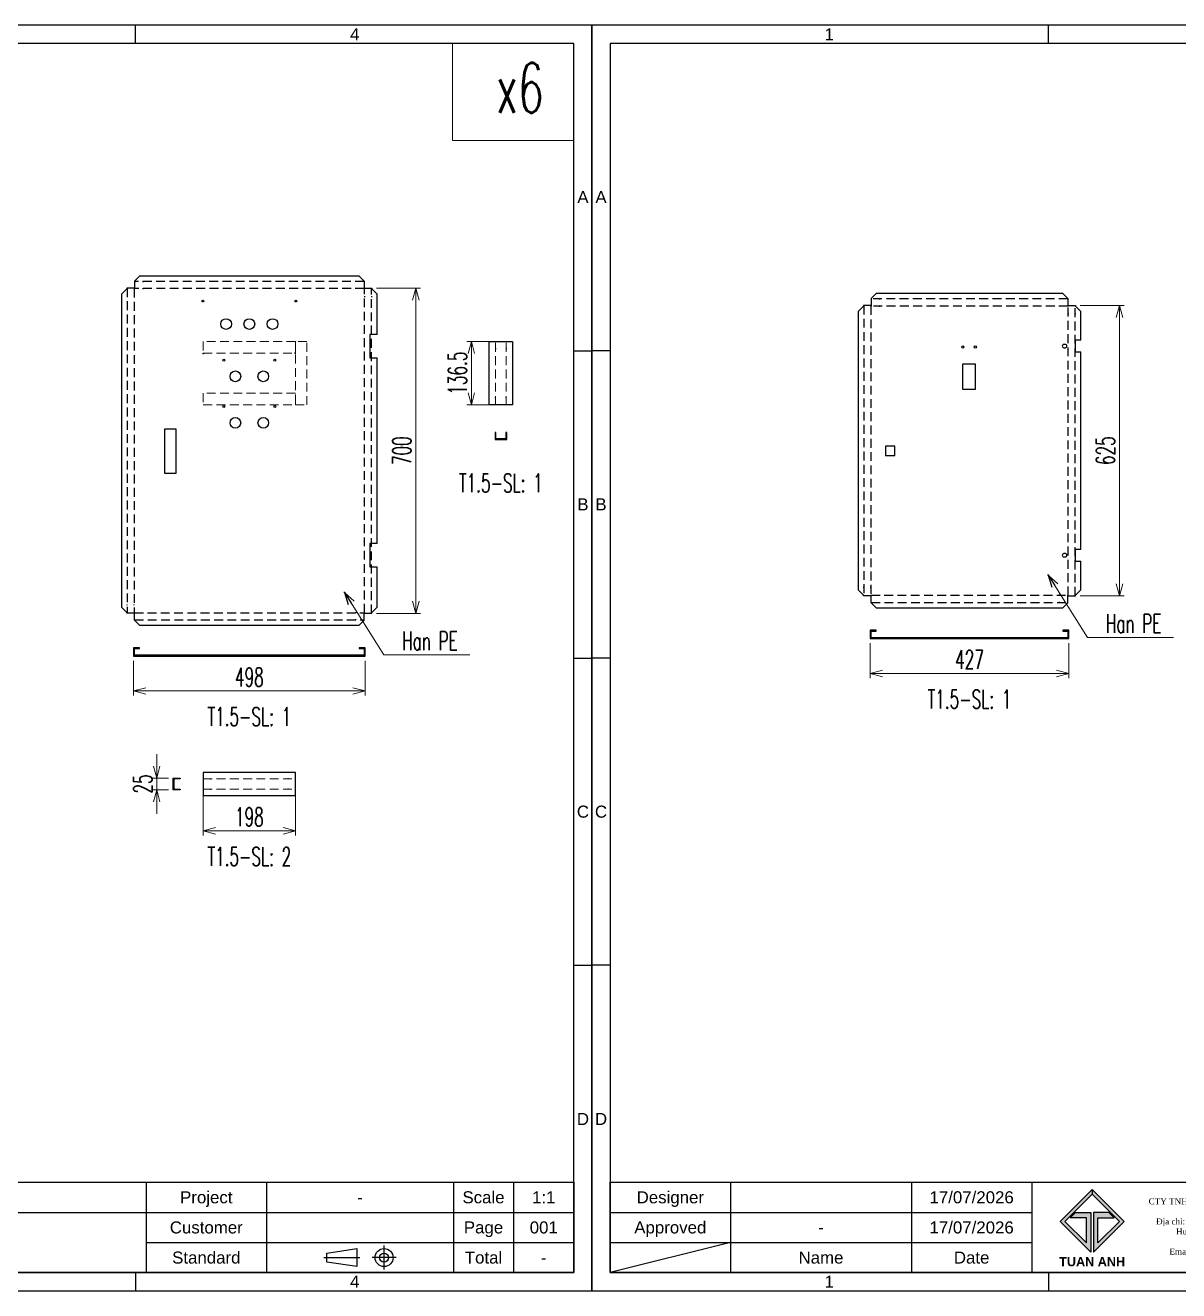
# Model space of a CAD drawing. Header units: millimetres. Extents: x -208796 to -83323, y 30910 to 103951.
# Drawn here: x -95392 to -92911, y 34570 to 37293 of the extents above; entities that cross this region are included whole.
import ezdxf
from ezdxf.enums import TextEntityAlignment as Align

# ---------------------------------------------------------------- set-up
doc = ezdxf.new("R2010")
doc.units = ezdxf.units.MM
doc.header["$LTSCALE"] = 3
doc.linetypes.add('HIDDEN', pattern=[9.525, 6.35, -3.175])
doc.layers.add('@.DM. NÉT ĐỨT', color=8, linetype='HIDDEN', lineweight=9)
doc.layers.add('Dam', color=30, linetype='Continuous', lineweight=5)
for name, color, linetype in [('@.HIDDEN', 8, 'HIDDEN'), ('@.TEXT', 7, 'Continuous'), ('@.VISIBLE', 7, 'Continuous'), ('dim', 7, 'Continuous')]:
    doc.layers.add(name, color=color, linetype=linetype)
doc.styles.add('Ann_w01', font='romans.shx', dxfattribs={"width": 0.6, "bigfont": 'chineset.shx'})
doc.styles.add('Arial', font='arial.ttf')
doc.dimstyles.new('Dim 01_SC20', dxfattribs={"dimscale": 20, "dimtxt": 2, "dimasz": 1.3, "dimexe": 0.5, "dimexo": 0.5, "dimgap": 0.5, "dimtad": 1, "dimdec": 1, "dimzin": 12, "dimdsep": 46, "dimtxsty": 'Ann_w01', "dimblk": 'OPEN30', "dimcen": 1.5, "dimclrd": 6, "dimclre": 6, "dimclrt": 3, "dimadec": 1, "dimazin": 3, "dimtm": 1e-09, "dimtfac": 1, "dimtdec": 1, "dimtix": 1, "dimtmove": 0, "dimatfit": 3, "dimldrblk": 'OPEN30', "dimfxl": 0, "dimtolj": 1, "dimlwd": 20, "dimlwe": 20, "dimarcsym": 0})

# ---------------------------------------------------------------- blocks, each defined once
blk = doc.blocks.new('_Open30')
at = {"color": 0, "linetype": 'ByBlock', "lineweight": -2}
for p, q in [((-1, 0.27), (0, 0)), ((0, 0), (-1, -0.27)), ((0, 0), (-1, 0))]:
    blk.add_line(p, q, dxfattribs=at)
blk = doc.blocks.new('*D343')
at = {"layer": 'Defpoints', "color": 0}
for p in [(-95159.4, 35935.9), (-94661.4, 35935.9), (-94661.4, 35860.7)]:
    blk.add_point(p, dxfattribs=at)
at = {"layer": 'dim', "color": 6, "lineweight": 20}
for p, q in [((-95159.4, 35925.9), (-95159.4, 35850.7)), ((-94661.4, 35925.9), (-94661.4, 35850.7)), ((-95133.4, 35860.7), (-94687.4, 35860.7))]:
    blk.add_line(p, q, dxfattribs=at)
at = {"layer": 'dim', "color": 6, "lineweight": 20, "xscale": 26, "yscale": 26, "zscale": 26, "rotation": 180}
blk.add_blockref('_Open30', (-95159.4, 35860.7), dxfattribs=at)
at = {"layer": 'dim', "color": 6, "lineweight": 20, "xscale": 26, "yscale": 26, "zscale": 26}
blk.add_blockref('_Open30', (-94661.4, 35860.7), dxfattribs=at)
at = {"layer": 'dim', "color": 3, "insert": (-94910.4, 35890.7), "char_height": 40, "attachment_point": 5, "style": 'Ann_w01'}
blk.add_mtext('\\A1;498', dxfattribs=at)
blk = doc.blocks.new('*D344')
at = {"layer": 'Defpoints', "color": 0}
for p in [(-94647.1, 36727.8), (-94552.1, 36727.8), (-94647.1, 36027.8)]:
    blk.add_point(p, dxfattribs=at)
at = {"layer": 'dim', "color": 6, "lineweight": 20}
for p, q in [((-94637.1, 36727.8), (-94542.1, 36727.8)), ((-94552.1, 36053.8), (-94552.1, 36701.8)), ((-94637.1, 36027.8), (-94542.1, 36027.8))]:
    blk.add_line(p, q, dxfattribs=at)
at = {"layer": 'dim', "color": 6, "lineweight": 20, "xscale": 26, "yscale": 26, "zscale": 26}
for p, rotation in [((-94552.1, 36727.8), 90), ((-94552.1, 36027.8), 270)]:
    blk.add_blockref('_Open30', p, dxfattribs=dict(at, rotation=rotation))
at = {"layer": 'dim', "color": 3, "insert": (-94582.1, 36377.8), "char_height": 40, "attachment_point": 5, "rotation": 90, "style": 'Ann_w01'}
blk.add_mtext('\\A1;700', dxfattribs=at)
blk = doc.blocks.new('*D349')
at = {"layer": 'Defpoints', "color": 0}
for p in [(-93574.3, 35973.4), (-93147.3, 35973.4), (-93147.3, 35898.2)]:
    blk.add_point(p, dxfattribs=at)
at = {"layer": 'dim', "color": 6, "lineweight": 20}
for p, q in [((-93574.3, 35963.4), (-93574.3, 35888.2)), ((-93147.3, 35963.4), (-93147.3, 35888.2)), ((-93548.3, 35898.2), (-93173.3, 35898.2))]:
    blk.add_line(p, q, dxfattribs=at)
at = {"layer": 'dim', "color": 6, "lineweight": 20, "xscale": 26, "yscale": 26, "zscale": 26, "rotation": 180}
blk.add_blockref('_Open30', (-93574.3, 35898.2), dxfattribs=at)
at = {"layer": 'dim', "color": 6, "lineweight": 20, "xscale": 26, "yscale": 26, "zscale": 26}
blk.add_blockref('_Open30', (-93147.3, 35898.2), dxfattribs=at)
at = {"layer": 'dim', "color": 3, "insert": (-93360.8, 35928.2), "char_height": 40, "attachment_point": 5, "style": 'Ann_w01'}
blk.add_mtext('\\A1;427', dxfattribs=at)
blk = doc.blocks.new('*D350')
at = {"layer": 'Defpoints', "color": 0}
for p in [(-93133, 36690.3), (-93038, 36690.3), (-93133, 36065.3)]:
    blk.add_point(p, dxfattribs=at)
at = {"layer": 'dim', "color": 6, "lineweight": 20}
for p, q in [((-93123, 36690.3), (-93028, 36690.3)), ((-93038, 36091.3), (-93038, 36664.3)), ((-93123, 36065.3), (-93028, 36065.3))]:
    blk.add_line(p, q, dxfattribs=at)
at = {"layer": 'dim', "color": 6, "lineweight": 20, "xscale": 26, "yscale": 26, "zscale": 26}
for p, rotation in [((-93038, 36690.3), 90), ((-93038, 36065.3), 270)]:
    blk.add_blockref('_Open30', p, dxfattribs=dict(at, rotation=rotation))
at = {"layer": 'dim', "color": 3, "insert": (-93068, 36377.8), "char_height": 40, "attachment_point": 5, "rotation": 90, "style": 'Ann_w01'}
blk.add_mtext('\\A1;625', dxfattribs=at)
blk = doc.blocks.new('*D353')
at = {"layer": 'Defpoints', "color": 0}
for p in [(-95009.4, 35648), (-94811.4, 35648), (-94811.4, 35559.7)]:
    blk.add_point(p, dxfattribs=at)
at = {"layer": 'dim', "color": 6, "lineweight": 20}
for p, q in [((-95009.4, 35638), (-95009.4, 35549.7)), ((-94811.4, 35638), (-94811.4, 35549.7)), ((-94983.4, 35559.7), (-94837.4, 35559.7))]:
    blk.add_line(p, q, dxfattribs=at)
at = {"layer": 'dim', "color": 6, "lineweight": 20, "xscale": 26, "yscale": 26, "zscale": 26, "rotation": 180}
blk.add_blockref('_Open30', (-95009.4, 35559.7), dxfattribs=at)
at = {"layer": 'dim', "color": 6, "lineweight": 20, "xscale": 26, "yscale": 26, "zscale": 26}
blk.add_blockref('_Open30', (-94811.4, 35559.7), dxfattribs=at)
at = {"layer": 'dim', "color": 3, "insert": (-94910.4, 35589.7), "char_height": 40, "attachment_point": 5, "style": 'Ann_w01'}
blk.add_mtext('\\A1;198', dxfattribs=at)
blk = doc.blocks.new('*D354')
at = {"layer": 'Defpoints', "color": 0}
for p in [(-95074.5, 35673), (-95109.7, 35648), (-95074.5, 35648)]:
    blk.add_point(p, dxfattribs=at)
at = {"layer": 'dim', "color": 6, "lineweight": 20}
for p, q in [((-95109.7, 35699), (-95109.7, 35725)), ((-95084.5, 35673), (-95119.7, 35673)), ((-95109.7, 35673), (-95109.7, 35648)), ((-95084.5, 35648), (-95119.7, 35648)), ((-95109.7, 35622), (-95109.7, 35596))]:
    blk.add_line(p, q, dxfattribs=at)
at = {"layer": 'dim', "color": 6, "lineweight": 20, "xscale": 26, "yscale": 26, "zscale": 26}
for p, rotation in [((-95109.7, 35673), 270), ((-95109.7, 35648), 90)]:
    blk.add_blockref('_Open30', p, dxfattribs=dict(at, rotation=rotation))
at = {"layer": 'dim', "color": 3, "insert": (-95139.7, 35660.5), "char_height": 40, "attachment_point": 5, "rotation": 90, "style": 'Ann_w01'}
blk.add_mtext('\\A1;25', dxfattribs=at)
blk = doc.blocks.new('*D358')
at = {"layer": 'Defpoints', "color": 0}
for p in [(-94432.6, 36612.8), (-94381.7, 36612.8), (-94381.7, 36476.3)]:
    blk.add_point(p, dxfattribs=at)
at = {"layer": 'dim', "color": 6, "lineweight": 20}
for p, q in [((-94391.7, 36612.8), (-94442.6, 36612.8)), ((-94432.6, 36502.3), (-94432.6, 36586.8)), ((-94391.7, 36476.3), (-94442.6, 36476.3))]:
    blk.add_line(p, q, dxfattribs=at)
at = {"layer": 'dim', "color": 6, "lineweight": 20, "xscale": 26, "yscale": 26, "zscale": 26}
for p, rotation in [((-94432.6, 36612.8), 90), ((-94432.6, 36476.3), 270)]:
    blk.add_blockref('_Open30', p, dxfattribs=dict(at, rotation=rotation))
at = {"layer": 'dim', "color": 3, "insert": (-94462.6, 36544.6), "char_height": 40, "attachment_point": 5, "rotation": 90, "style": 'Ann_w01'}
blk.add_mtext('\\A1;136.5', dxfattribs=at)
blk = doc.blocks.new('Standard ISO')
at = {"color": 6}
for p, q in [((-6, 0), (0, 0)), ((6, 0), (2, 0)), ((4, -2), (4, 2))]:
    blk.add_line(p, q, dxfattribs=at)
blk.add_lwpolyline([(-0.5, 1.5), (-0.5, -1.5), (-5.5, -0.75), (-5.5, 0.75), (-0.5, 1.5)])
for radius in [1.5, 0.75]:
    blk.add_circle((4, 0), radius)
blk = doc.blocks.new('A$C4dbb82d6')
at = {"layer": '@.VISIBLE'}
h = blk.add_hatch(color=30, dxfattribs=at)
h.dxf.hatch_style = 1
h.paths.add_polyline_path([(0.21, 4.97), (3.62, 1.56), (3.62, 5.97), (1.92, 5.97), (1.3, 5.35), (3.12, 5.35), (3.12, 2.59), (0.74, 4.97), (3.75, 7.98), (3.75, 8.51)])
h = blk.add_hatch(color=150, dxfattribs=at)
h.dxf.hatch_style = 1
h.paths.add_polyline_path([(6.76, 4.97), (4.37, 2.59), (4.37, 5.35), (6.2, 5.35), (5.58, 5.97), (3.88, 5.97), (3.88, 1.56), (7.29, 4.97), (3.75, 8.51), (3.75, 7.98)])
at = {"layer": '@.VISIBLE', "color": 30}
blk.add_lwpolyline([(3.62, 5.97), (3.62, 1.56), (0.21, 4.97), (3.75, 8.51), (3.75, 7.98), (0.74, 4.97), (3.12, 2.59), (3.12, 5.35), (1.3, 5.35), (1.92, 5.97)], close=True, dxfattribs=at)
at = {"layer": '@.VISIBLE', "color": 150}
blk.add_lwpolyline([(3.88, 5.97), (3.88, 1.56), (7.29, 4.97), (3.75, 8.51), (3.75, 7.98), (6.76, 4.97), (4.37, 2.59), (4.37, 5.35), (6.2, 5.35), (5.58, 5.97)], close=True, dxfattribs=at)
at = {"layer": '@.VISIBLE', "color": 30, "insert": (3.75, 0.51), "char_height": 1, "attachment_point": 5, "style": 'Ann_w01'}
blk.add_mtext_dynamic_manual_height_columns('{\\fArial|b1|i0|c0|p34;\\W1;TUAN ANH}', width=7.5, gutter_width=49.6, heights=[0], dxfattribs=at)
blk = doc.blocks.new('KHUNG BAN VE (Made by Tung)')
at = {"layer": '@.VISIBLE', "color": 8}
for p, q in [((75.75, 207), (75.75, 210)), ((148.5, 207), (148.5, 210)), ((221.25, 207), (221.25, 210)), ((3, 156), (0, 156)), ((294, 156), (297, 156)), ((3, 105), (0, 105)), ((294, 105), (297, 105)), ((3, 54), (0, 54)), ((294, 54), (297, 54)), ((23, 18), (23, 3)), ((53, 18), (53, 3)), ((73, 18), (73, 3)), ((123, 18), (123, 3)), ((223, 18), (223, 3)), ((243, 18), (243, 3)), ((274, 18), (274, 3)), ((284, 18), (284, 3)), ((3, 13), (73, 13)), ((123, 13), (294, 13)), ((3, 8), (73, 8)), ((23, 8), (3, 3)), ((223, 8), (294, 8)), ((75.75, 3), (75.75, 0)), ((148.5, 3), (148.5, 0)), ((221.25, 3), (221.25, 0))]:
    blk.add_line(p, q, dxfattribs=at)
for points in [[(0, 0), (297, 0), (297, 210), (0, 210)], [(3, 3), (294, 3), (294, 207), (3, 207)], [(3, 18), (294, 18), (294, 3), (3, 3)]]:
    blk.add_lwpolyline(points, close=True, dxfattribs=at)
at = {"xscale": 1.5, "yscale": 1.5, "zscale": 1.5}
blk.add_blockref('A$C4dbb82d6', (77.375, 4.041), dxfattribs=at)
blk.add_blockref('Standard ISO', (258.5, 5.5))
at = {"layer": '@.TEXT', "color": 1, "style": 'Arial'}
for s, p in [('1', (39.375, 208.5)), ('2', (112.125, 208.5)), ('3', (184.875, 208.5)), ('4', (257.625, 208.5)), ('A', (1.5, 181.5)), ('A', (295.5, 181.5)), ('B', (1.5, 130.5)), ('B', (295.5, 130.5)), ('C', (1.5, 79.5)), ('C', (295.5, 79.5)), ('D', (1.5, 28.5)), ('D', (295.5, 28.5)), ('17/07/2026', (63, 15.5)), ('17/07/2026', (63, 10.5)), ('1', (39.375, 1.5)), ('2', (112.125, 1.5)), ('3', (184.875, 1.5)), ('4', (257.625, 1.5))]:
    blk.add_text(s, height=2, dxfattribs=at).set_placement(p, align=Align.MIDDLE_CENTER)
at = {"layer": '@.TEXT', "color": 2, "style": 'Arial'}
for s, p in [('Designer', (13, 15.5)), ('DRAWING NAME', (173, 15.5)), ('Project', (233, 15.5)), ('Scale', (279, 15.5)), ('Approved', (13, 10.5)), ('Customer', (233, 10.5)), ('Page', (279, 10.5)), ('Name', (38, 5.5)), ('Date', (63, 5.5)), ('Standard', (233, 5.5)), ('Total', (279, 5.5))]:
    blk.add_text(s, height=2, dxfattribs=at).set_placement(p, align=Align.MIDDLE_CENTER)
at = {"layer": '@.TEXT', "color": 1, "style": 'Arial'}
for tag, height, p in [('DESIGNER_NAME', 2, (38, 15.5)), ('PROJECT_CODE', 2, (258.5, 15.5)), ('SCALE', 2, (289, 15.5)), ('APPROVED_NAME', 2, (38, 10.5)), ('CUSTOMER_NAME', 2, (258.5, 10.5)), ('PAGE', 2, (289, 10.5)), ('DRAWING_NAME', 4, (173, 8)), ('TOTAL', 2, (289, 5.5))]:
    blk.add_attdef(tag, text='', height=height, dxfattribs=at).set_placement(p, align=Align.MIDDLE_CENTER)
at = {"layer": '@.VISIBLE', "color": 30, "insert": (106, 10.5), "char_height": 1, "attachment_point": 5, "style": 'Ann_w01'}
blk.add_mtext_dynamic_manual_height_columns('{\\fTimes New Roman|b0|i0|c0|p18;\\W1;CTY TNHH SẢN XUẤT & THƯƠNG MẠI CƠ ĐIỆN TUẤN ANH\\PĐịa chỉ: Bến phà Vạn Phúc, Xã Ninh Sở, Huyện Thanh Trì, TP. Hà Nội\\PMST: 01081588698\\PEmail: ctytuananh68@gmail.com}', width=28.70976, gutter_width=99.197, heights=[0], dxfattribs=at)

msp = doc.modelspace()

# ---------------------------------------------------------------- linework, layer by layer
at = {"color": 1}
for p, q in [((-94380.37, 36598.4), (-94380.37, 36596.4)), ((-94357.97, 36598.4), (-94357.97, 36596.4)), ((-94380.37, 36490.74), (-94380.37, 36492.74)), ((-94357.97, 36490.74), (-94357.97, 36492.74)), ((-94994.98, 35671.72), (-94992.98, 35671.72)), ((-94994.98, 35649.32), (-94992.98, 35649.32)), ((-94825.82, 35671.72), (-94827.82, 35671.72)), ((-94825.82, 35649.32), (-94827.82, 35649.32))]:
    msp.add_line(p, q, dxfattribs=at)
for points in [[(-94394.07, 36476.32), (-94394.07, 36612.82), (-94344.27, 36612.82), (-94344.27, 36476.32)], [(-94381.67, 36417.08), (-94381.67, 36402.08), (-94356.67, 36402.08), (-94356.67, 36417.08), (-94358.17, 36417.08), (-94358.17, 36403.58), (-94380.17, 36403.58), (-94380.17, 36417.08)], [(-95059.48, 35648.02), (-95074.48, 35648.02), (-95074.48, 35673.02), (-95059.48, 35673.02), (-95059.48, 35671.52), (-95072.98, 35671.52), (-95072.98, 35649.52), (-95059.48, 35649.52)], [(-95009.4, 35635.62), (-94811.4, 35635.62), (-94811.4, 35685.42), (-95009.4, 35685.42)]]:
    msp.add_lwpolyline(points, close=True)
for points in [[(-95009.4, 36585.82), (-95009.4, 36587.82), (-95007.4, 36587.82)], [(-94811.4, 36585.82), (-94811.4, 36587.82), (-94813.4, 36587.82)]]:
    msp.add_lwpolyline(points)
for centre in [(-94960.4, 36650.32), (-94910.4, 36650.32), (-94860.4, 36650.32), (-94940.4, 36537.82), (-94880.4, 36537.82), (-94940.41, 36437.82), (-94880.41, 36437.82)]:
    msp.add_circle(centre, 11.5)
at = {"layer": '@.DM. NÉT ĐỨT', "linetype": 'HIDDEN'}
for p, q in [((-94380.37, 36476.32), (-94380.37, 36612.82)), ((-94357.97, 36476.32), (-94357.97, 36612.82)), ((-95009.4, 35671.72), (-94811.4, 35671.72)), ((-95009.4, 35649.32), (-94811.4, 35649.32))]:
    msp.add_line(p, q, dxfattribs=at)
at = {"layer": '@.DM. NÉT ĐỨT'}
for points in [[(-95009.4, 36587.82), (-94811.4, 36587.82), (-94811.4, 36612.82), (-95009.4, 36612.82)], [(-94811.4, 36612.82), (-94811.4, 36476.32), (-94786.4, 36476.32), (-94786.4, 36612.82)], [(-95009.4, 36476.32), (-94811.4, 36476.32), (-94811.4, 36501.32), (-95009.4, 36501.32)]]:
    msp.add_lwpolyline(points, close=True, dxfattribs=at)
at = {"layer": '@.HIDDEN'}
for points in [[(-94663.3, 36741.92), (-95157.5, 36741.92)], [(-95173.5, 36727.82), (-95173.5, 36027.82)], [(-94647.3, 36027.82), (-94647.3, 36727.82)], [(-93588.37, 36690.32), (-93588.37, 36065.32)], [(-93149.17, 36704.42), (-93572.37, 36704.42)], [(-93133.17, 36065.32), (-93133.17, 36690.32)], [(-93572.37, 36051.22), (-93149.17, 36051.22)], [(-95157.5, 36013.72), (-94663.3, 36013.72)]]:
    msp.add_lwpolyline(points, dxfattribs=at)
for points in [[(-95158.1, 36029.12), (-94662.7, 36029.12), (-94662.7, 36726.52), (-95158.1, 36726.52)], [(-93572.97, 36066.62), (-93148.57, 36066.62), (-93148.57, 36689.02), (-93572.97, 36689.02)]]:
    msp.add_lwpolyline(points, close=True, dxfattribs=at)
at = {"layer": '@.VISIBLE'}
for p, q in [((-95139.97, 36741.92), (-95137.97, 36741.92)), ((-94680.83, 36741.92), (-94682.83, 36741.92)), ((-95173.5, 36710.53), (-95173.5, 36708.53)), ((-95158.1, 36710.53), (-95158.1, 36708.53)), ((-95157.5, 36727.82), (-95157.5, 36726.52)), ((-95139.97, 36726.52), (-95137.97, 36726.52)), ((-94680.83, 36726.52), (-94682.83, 36726.52)), ((-94663.3, 36727.82), (-94663.3, 36726.52)), ((-94662.7, 36710.53), (-94662.7, 36708.53)), ((-94647.3, 36710.53), (-94647.3, 36708.53)), ((-93572.37, 36690.32), (-93572.37, 36689.02)), ((-93554.84, 36704.42), (-93552.84, 36704.42)), ((-93554.84, 36689.02), (-93552.84, 36689.02)), ((-93166.7, 36704.42), (-93168.7, 36704.42)), ((-93166.7, 36689.02), (-93168.7, 36689.02)), ((-93149.17, 36690.32), (-93149.17, 36689.02)), ((-93588.37, 36673.03), (-93588.37, 36671.03)), ((-93572.97, 36673.03), (-93572.97, 36671.03)), ((-93148.57, 36673.03), (-93148.57, 36671.03)), ((-93133.17, 36673.03), (-93133.17, 36671.03)), ((-93192.27, 36110.32), (-93190.27, 36110.32)), ((-93191.27, 36109.32), (-93191.27, 36111.32)), ((-93588.37, 36082.62), (-93588.37, 36084.62)), ((-93572.97, 36082.62), (-93572.97, 36084.62)), ((-93148.57, 36082.62), (-93148.57, 36084.62)), ((-93133.17, 36082.62), (-93133.17, 36084.62)), ((-94706.4, 36072.82), (-94704.4, 36072.82)), ((-94705.4, 36071.82), (-94705.4, 36073.82)), ((-93572.37, 36065.32), (-93572.37, 36066.62)), ((-93554.84, 36066.62), (-93552.84, 36066.62)), ((-93166.7, 36066.62), (-93168.7, 36066.62)), ((-93149.17, 36065.32), (-93149.17, 36066.62)), ((-95173.5, 36045.12), (-95173.5, 36047.12)), ((-95158.1, 36045.12), (-95158.1, 36047.12)), ((-95157.5, 36027.82), (-95157.5, 36029.12)), ((-95139.97, 36029.12), (-95137.97, 36029.12)), ((-94680.83, 36029.12), (-94682.83, 36029.12)), ((-94663.3, 36027.82), (-94663.3, 36029.12)), ((-94662.7, 36045.12), (-94662.7, 36047.12)), ((-94647.3, 36045.12), (-94647.3, 36047.12)), ((-93554.84, 36051.22), (-93552.84, 36051.22)), ((-93166.7, 36051.22), (-93168.7, 36051.22)), ((-95139.97, 36013.72), (-95137.97, 36013.72)), ((-94680.83, 36013.72), (-94682.83, 36013.72))]:
    msp.add_line(p, q, dxfattribs=at)
for points in [[(-95146.4, 36753.62), (-95157.5, 36742.52), (-95157.5, 36727.82), (-95173.7, 36727.82), (-95173.7, 36726.32), (-95185.2, 36714.82)], [(-94674.4, 36753.62), (-95146.4, 36753.62)], [(-94674.4, 36753.62), (-94663.3, 36742.52), (-94663.3, 36727.82), (-94647.1, 36727.82), (-94647.1, 36726.32), (-94635.6, 36714.82)], [(-95185.2, 36714.82), (-95185.2, 36040.82)], [(-94635.6, 36627.82), (-94635.6, 36714.82)], [(-93561.27, 36716.12), (-93572.37, 36705.02), (-93572.37, 36690.32), (-93588.57, 36690.32), (-93588.57, 36688.82), (-93600.07, 36677.32)], [(-93160.27, 36716.12), (-93561.27, 36716.12)], [(-93160.27, 36716.12), (-93149.17, 36705.02), (-93149.17, 36690.32), (-93132.97, 36690.32), (-93132.97, 36688.82), (-93121.47, 36677.32)], [(-93600.07, 36677.32), (-93600.07, 36078.32)], [(-93121.47, 36615.32), (-93121.47, 36677.32)], [(-94635.6, 36627.82), (-94651.3, 36627.82), (-94651.3, 36577.82), (-94635.6, 36577.82)], [(-93121.47, 36615.32), (-93133.17, 36615.32), (-93133.17, 36590.32), (-93121.47, 36590.32)], [(-94635.6, 36177.82), (-94635.6, 36577.82)], [(-93121.47, 36165.32), (-93121.47, 36590.32)], [(-94635.6, 36177.82), (-94651.3, 36177.82), (-94651.3, 36127.82), (-94635.6, 36127.82)], [(-93121.47, 36165.32), (-93133.17, 36165.32), (-93133.17, 36140.32), (-93121.47, 36140.32)], [(-93121.47, 36078.32), (-93121.47, 36140.32)], [(-94635.6, 36040.82), (-94635.6, 36127.82)], [(-93561.27, 36039.52), (-93572.37, 36050.62), (-93572.37, 36065.32), (-93588.57, 36065.32), (-93588.57, 36066.82), (-93600.07, 36078.32)], [(-93160.27, 36039.52), (-93149.17, 36050.62), (-93149.17, 36065.32), (-93132.97, 36065.32), (-93132.97, 36066.82), (-93121.47, 36078.32)], [(-95146.4, 36002.02), (-95157.5, 36013.12), (-95157.5, 36027.82), (-95173.7, 36027.82), (-95173.7, 36029.32), (-95185.2, 36040.82)], [(-94674.4, 36002.02), (-94663.3, 36013.12), (-94663.3, 36027.82), (-94647.1, 36027.82), (-94647.1, 36029.32), (-94635.6, 36040.82)], [(-93561.27, 36039.52), (-93160.27, 36039.52)], [(-95146.4, 36002.02), (-94674.4, 36002.02)]]:
    msp.add_lwpolyline(points, dxfattribs=at)
for points in [[(-93161.07, 36602.82), (-93161.07, 36602.82, 0.4142136), (-93157.57, 36599.32), (-93154.57, 36599.32, 0.4142136), (-93151.07, 36602.82), (-93151.07, 36602.82, 0.4142136), (-93154.57, 36606.32), (-93157.57, 36606.32, 0.4142136)], [(-93161.07, 36152.82), (-93161.07, 36152.82, 0.4142136), (-93157.57, 36149.32), (-93154.57, 36149.32, 0.4142136), (-93151.07, 36152.82), (-93151.07, 36152.82, 0.4142136), (-93154.57, 36156.32), (-93157.57, 36156.32, 0.4142136)]]:
    msp.add_lwpolyline(points, format="xyb", close=True, dxfattribs=at)
for points in [[(-93375.27, 36564.82), (-93348.27, 36564.82), (-93348.27, 36509.82), (-93375.27, 36509.82)], [(-95092.4, 36424.79), (-95068.4, 36424.79), (-95068.4, 36328.79), (-95092.4, 36328.79)], [(-93541.77, 36367.82), (-93521.77, 36367.82), (-93521.77, 36387.82), (-93541.77, 36387.82)]]:
    msp.add_lwpolyline(points, close=True, dxfattribs=at)
at = {"layer": '@.VISIBLE', "color": 4}
for points in [[(-93160.25, 35991.35), (-93160.27, 35989.35), (-93149.27, 35989.35), (-93149.27, 35975.35), (-93572.27, 35975.35), (-93572.27, 35989.35), (-93561.27, 35989.35), (-93561.27, 35991.35), (-93574.27, 35991.35), (-93574.27, 35973.35), (-93147.27, 35973.35), (-93147.27, 35991.35), (-93160.27, 35991.35)], [(-94674.38, 35953.85), (-94674.4, 35951.85), (-94663.4, 35951.85), (-94663.4, 35937.85), (-95157.4, 35937.85), (-95157.4, 35951.85), (-95146.4, 35951.85), (-95146.4, 35953.85), (-95159.4, 35953.85), (-95159.4, 35935.85), (-94661.4, 35935.85), (-94661.4, 35953.85), (-94674.4, 35953.85)]]:
    msp.add_lwpolyline(points, dxfattribs=at)
at = {"layer": '@.VISIBLE'}
for centre, radius in [((-95010.4, 36699.82), 2), ((-94810.4, 36699.82), 2), ((-93375.07, 36600.82), 2.4), ((-93348.47, 36600.82), 2.4), ((-94965.4, 36572.82), 2), ((-94855.4, 36572.82), 2), ((-94965.4, 36472.82), 2), ((-94855.4, 36472.82), 2)]:
    msp.add_circle(centre, radius, dxfattribs=at)
at = {"layer": 'Dam'}
msp.add_lwpolyline([(-94473.25, 37254.34), (-94212.02, 37254.34), (-94212.02, 37045.47), (-94473.25, 37045.47)], close=True, dxfattribs=at)

# ---------------------------------------------------------------- block references
at = {"layer": '@.VISIBLE'}
ref = msp.add_blockref('KHUNG BAN VE (Made by Tung)', (-98024.38, 34570.13), dxfattribs=dict(at, xscale=12.96720972968722, yscale=12.96720972968722, zscale=12.96720972968722))
ref.add_attrib('APPROVED_NAME', '-', dxfattribs={"layer": '@.TEXT', "color": 1, "height": 25.93, "style": 'Arial'}).set_placement((-97531.63, 34706.29), align=Align.MIDDLE_CENTER)
ref.add_attrib('TOTAL', '-', dxfattribs={"layer": '@.TEXT', "color": 1, "height": 25.93, "style": 'Arial'}).set_placement((-94276.86, 34641.45), align=Align.MIDDLE_CENTER)
ref.add_attrib('PAGE', '001', dxfattribs={"layer": '@.TEXT', "color": 1, "height": 25.934, "style": 'Arial'}).set_placement((-94276.86, 34706.29), align=Align.MIDDLE_CENTER)
ref.add_attrib('SCALE', '1:1', dxfattribs={"layer": '@.TEXT', "color": 1, "height": 25.934, "style": 'Arial'}).set_placement((-94276.86, 34771.12), align=Align.MIDDLE_CENTER)
ref.add_attrib('PROJECT_CODE', '-', dxfattribs={"layer": '@.TEXT', "color": 1, "height": 25.93, "style": 'Arial'}).set_placement((-94672.36, 34771.12), align=Align.MIDDLE_CENTER)
ref.add_attrib('DRAWING_NAME', 'TỦ ĐIỆN', dxfattribs={"layer": '@.TEXT', "color": 1, "height": 51.869, "style": 'Arial'}).set_placement((-95781.06, 34673.87), align=Align.MIDDLE_CENTER)
ref = msp.add_blockref('KHUNG BAN VE (Made by Tung)', (-94173.12, 34570.13), dxfattribs=dict(at, xscale=12.96720972968722, yscale=12.96720972968722, zscale=12.96720972968722))
ref.add_attrib('APPROVED_NAME', '-', dxfattribs={"layer": '@.TEXT', "color": 1, "height": 25.93, "style": 'Arial'}).set_placement((-93680.37, 34706.29), align=Align.MIDDLE_CENTER)
ref.add_attrib('TOTAL', '-', dxfattribs={"layer": '@.TEXT', "color": 1, "height": 25.93, "style": 'Arial'}).set_placement((-90425.6, 34641.45), align=Align.MIDDLE_CENTER)
ref.add_attrib('PAGE', '001', dxfattribs={"layer": '@.TEXT', "color": 1, "height": 25.934, "style": 'Arial'}).set_placement((-90425.6, 34706.29), align=Align.MIDDLE_CENTER)
ref.add_attrib('SCALE', '1:1', dxfattribs={"layer": '@.TEXT', "color": 1, "height": 25.934, "style": 'Arial'}).set_placement((-90425.6, 34771.12), align=Align.MIDDLE_CENTER)
ref.add_attrib('PROJECT_CODE', '-', dxfattribs={"layer": '@.TEXT', "color": 1, "height": 25.93, "style": 'Arial'}).set_placement((-90821.1, 34771.12), align=Align.MIDDLE_CENTER)
ref.add_attrib('DRAWING_NAME', 'TỦ ĐIỆN', dxfattribs={"layer": '@.TEXT', "color": 1, "height": 51.869, "style": 'Arial'}).set_placement((-91929.8, 34673.87), align=Align.MIDDLE_CENTER)

# ---------------------------------------------------------------- texts
at = {"layer": '@.VISIBLE', "color": 1, "style": 'Ann_w01', "width": 0.6}
msp.add_text('x6', height=107.574, dxfattribs=at).set_placement((-94328.17, 37158.43), align=Align.MIDDLE_CENTER)
at = {"layer": '@.VISIBLE', "color": 2, "style": 'Ann_w01', "width": 0.6}
for s, p in [('T1.5-SL: 1', (-94369.17, 36308.28)), ('T1.5-SL: 1', (-93360.77, 35842.93)), ('T1.5-SL: 1', (-94910.4, 35805.43)), ('T1.5-SL: 2', (-94910.4, 35504.37))]:
    msp.add_text(s, height=40, dxfattribs=at).set_placement(p, align=Align.MIDDLE_CENTER)
at = {"layer": 'dim', "color": 3, "char_height": 40, "attachment_point": 5, "style": 'Ann_w01'}
for insert in [(-93007.54, 36005.96), (-94521.67, 35968.46)]:
    msp.add_mtext('\\A1;Han PE', dxfattribs=dict(at, insert=insert))

# ---------------------------------------------------------------- dimensions: what is measured, and where the dimension line sits
at = {"layer": 'dim'}
for base, p1, p2, picture, middle in [((-94552.12, 36727.82), (-94647.1, 36027.82), (-94647.1, 36727.82), '*D344', (-94582.12, 36377.82)), ((-93038, 36690.32), (-93132.97, 36065.32), (-93132.97, 36690.32), '*D350', (-93068, 36377.82)), ((-94432.6, 36612.82), (-94381.67, 36476.32), (-94381.67, 36612.82), '*D358', (-94462.6, 36544.57)), ((-95109.66, 35648.02), (-95074.48, 35673.02), (-95074.48, 35648.02), '*D354', (-95139.66, 35660.52))]:
    dim = msp.add_linear_dim(base=base, p1=p1, p2=p2, angle=90, dimstyle='Dim 01_SC20', dxfattribs=at)
    dim.commit()
    dim.dimension.update_dxf_attribs({"geometry": picture, "text_midpoint": middle})
for base, p1, p2, picture, middle in [((-93147.27, 35898.22), (-93574.27, 35973.35), (-93147.27, 35973.35), '*D349', (-93360.77, 35928.22)), ((-94661.4, 35860.72), (-95159.4, 35935.85), (-94661.4, 35935.85), '*D343', (-94910.4, 35890.72)), ((-94811.4, 35559.66), (-95009.4, 35648.02), (-94811.4, 35648.02), '*D353', (-94910.4, 35589.66))]:
    dim = msp.add_linear_dim(base=base, p1=p1, p2=p2, dimstyle='Dim 01_SC20', dxfattribs=at)
    dim.commit()
    dim.dimension.update_dxf_attribs({"geometry": picture, "text_midpoint": middle})

# ---------------------------------------------------------------- leaders
for points in [[(-93190.83, 36109.43), (-93106.67, 35975.93), (-92921.72, 35975.93)], [(-94704.96, 36071.93), (-94620.8, 35938.43), (-94435.85, 35938.43)]]:
    msp.add_leader(points, dimstyle='Dim 01_SC20', override={"dimgap": 0.5, "dimtad": 0}, dxfattribs=at)

doc.saveas('drawing.dxf')
